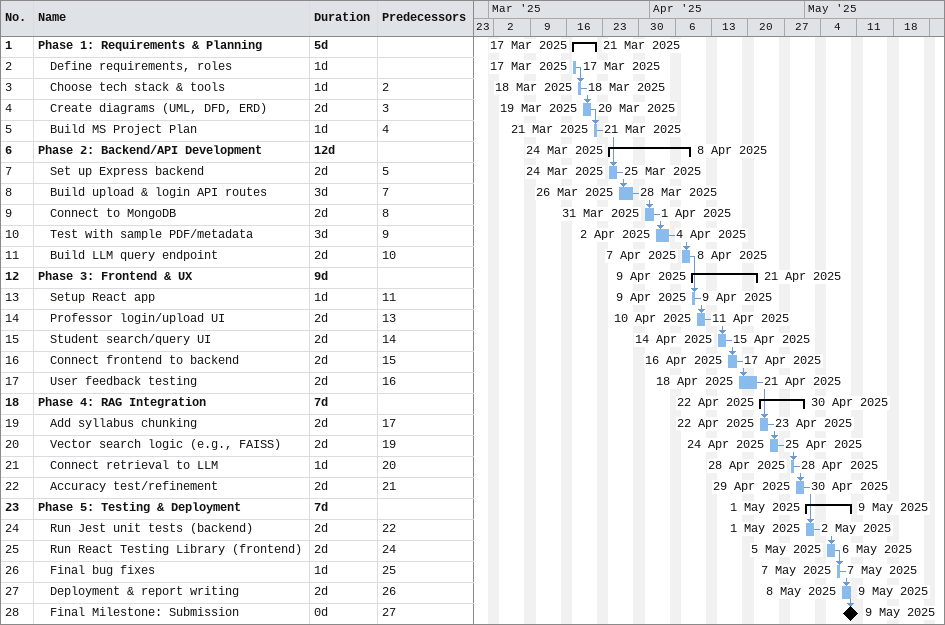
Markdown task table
| ID | Level | Task | Duration | Start | Finish | Predecessors |
|---|---|---|---|---|---|---|
| 1 | 1 | **Phase 1: Requirements & Planning** | 5d | 2025-03-17 | 2025-03-21 |  |
| 2 | 2 | Define requirements, roles | 1d | 2025-03-17 | 2025-03-17 |  |
| 3 | 2 | Choose tech stack & tools | 1d | 2025-03-18 | 2025-03-18 | 2 |
| 4 | 2 | Create diagrams (UML, DFD, ERD) | 2d | 2025-03-19 | 2025-03-20 | 3 |
| 5 | 2 | Build MS Project Plan | 1d | 2025-03-21 | 2025-03-21 | 4 |
| 6 | 1 | **Phase 2: Backend/API Development** | 12d | 2025-03-24 | 2025-04-08 |  |
| 7 | 2 | Set up Express backend | 2d | 2025-03-24 | 2025-03-25 | 5 |
| 8 | 2 | Build upload & login API routes | 3d | 2025-03-26 | 2025-03-28 | 7 |
| 9 | 2 | Connect to MongoDB | 2d | 2025-03-31 | 2025-04-01 | 8 |
| 10 | 2 | Test with sample PDF/metadata | 3d | 2025-04-02 | 2025-04-04 | 9 |
| 11 | 2 | Build LLM query endpoint | 2d | 2025-04-07 | 2025-04-08 | 10 |
| 12 | 1 | **Phase 3: Frontend & UX** | 9d | 2025-04-09 | 2025-04-21 |  |
| 13 | 2 | Setup React app | 1d | 2025-04-09 | 2025-04-09 | 11 |
| 14 | 2 | Professor login/upload UI | 2d | 2025-04-10 | 2025-04-11 | 13 |
| 15 | 2 | Student search/query UI | 2d | 2025-04-14 | 2025-04-15 | 14 |
| 16 | 2 | Connect frontend to backend | 2d | 2025-04-16 | 2025-04-17 | 15 |
| 17 | 2 | User feedback testing | 2d | 2025-04-18 | 2025-04-21 | 16 |
| 18 | 1 | **Phase 4: RAG Integration** | 7d | 2025-04-22 | 2025-04-30 |  |
| 19 | 2 | Add syllabus chunking | 2d | 2025-04-22 | 2025-04-23 | 17 |
| 20 | 2 | Vector search logic (e.g., FAISS) | 2d | 2025-04-24 | 2025-04-25 | 19 |
| 21 | 2 | Connect retrieval to LLM | 1d | 2025-04-28 | 2025-04-28 | 20 |
| 22 | 2 | Accuracy test/refinement | 2d | 2025-04-29 | 2025-04-30 | 21 |
| 23 | 1 | **Phase 5: Testing & Deployment** | 7d | 2025-05-01 | 2025-05-09 |  |
| 24 | 2 | Run Jest unit tests (backend) | 2d | 2025-05-01 | 2025-05-02 | 22 |
| 25 | 2 | Run React Testing Library (frontend) | 2d | 2025-05-05 | 2025-05-06 | 24 |
| 26 | 2 | Final bug fixes | 1d | 2025-05-07 | 2025-05-07 | 25 |
| 27 | 2 | Deployment & report writing | 2d | 2025-05-08 | 2025-05-09 | 26 |
| 28 | 2 | Final Milestone: Submission | 0d | 2025-05-09 | 2025-05-09 | 27 |
